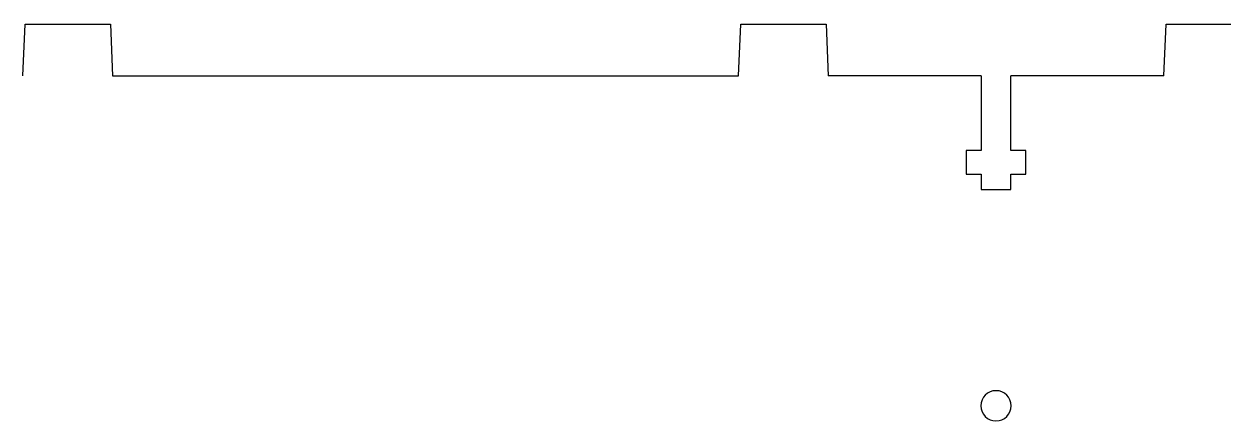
# Model space of a CAD drawing. Header units: millimetres. Extents: x -1126 to -81, y -862 to -38.
# Drawn here: x -851 to -738.1, y -75.7 to -38.4 of the extents above; entities that cross this region are included whole.
import ezdxf

# ---------------------------------------------------------------- set-up
doc = ezdxf.new("R2010")
doc.units = ezdxf.units.MM
doc.layers.add('CUTS', color=1, linetype='Continuous', true_color=0xff0000)

msp = doc.modelspace()

# ---------------------------------------------------------------- linework, layer by layer
at = {"layer": 'CUTS', "color": 1, "lineweight": 25, "true_color": 0xff0000}
for p, q in [((-851.06, -43.32), (-850.86, -38.45)), ((-850.86, -38.45), (-842.83, -38.45)), ((-842.83, -38.45), (-842.63, -43.32)), ((-783.73, -43.32), (-783.53, -38.45)), ((-783.53, -38.45), (-775.49, -38.45)), ((-775.49, -38.45), (-775.29, -43.32)), ((-743.72, -43.32), (-743.52, -38.45)), ((-743.52, -38.45), (-735.49, -38.45)), ((-842.63, -43.32), (-783.73, -43.32)), ((-760.92, -43.32), (-775.29, -43.32)), ((-760.92, -43.32), (-760.92, -50.34)), ((-758.12, -50.34), (-758.12, -43.32)), ((-743.72, -43.32), (-758.12, -43.32)), ((-760.92, -50.34), (-762.32, -50.34)), ((-762.32, -50.34), (-762.32, -52.54)), ((-756.72, -50.34), (-758.12, -50.34)), ((-756.72, -52.54), (-756.72, -50.34)), ((-762.32, -52.54), (-760.92, -52.54)), ((-760.92, -52.54), (-760.92, -53.98)), ((-758.12, -53.98), (-758.12, -52.54)), ((-758.12, -52.54), (-756.72, -52.54)), ((-760.92, -53.98), (-758.12, -53.98))]:
    msp.add_line(p, q, dxfattribs=at)
for points in [[(-759.52, -72.89), (-760.3, -72.89), (-760.94, -73.52), (-760.94, -74.31)], [(-758.09, -74.31), (-758.09, -73.52), (-758.73, -72.89), (-759.52, -72.89)], [(-760.94, -74.31), (-760.94, -75.1), (-760.3, -75.73), (-759.52, -75.73)], [(-759.52, -75.73), (-758.73, -75.73), (-758.09, -75.1), (-758.09, -74.31)]]:
    msp.add_open_spline(points, degree=3, dxfattribs=at)

doc.saveas('drawing.dxf')
